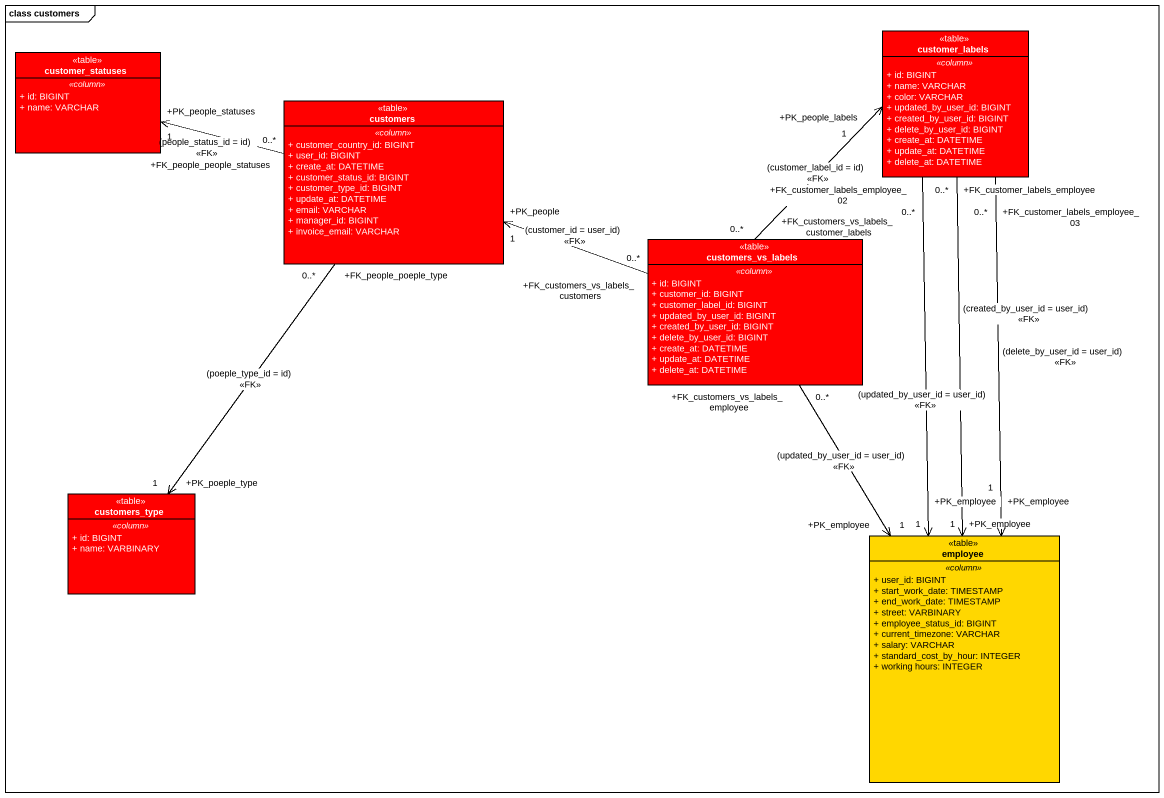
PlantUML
@startuml
mainframe class customers
hide circle
hide empty members
skinparam classAttributeIconSize 0
class customer_labels <<table>> #FF0000 {
  .. <<column>> ..
  + id: BIGINT
  + name: VARCHAR
  + color: VARCHAR
  + updated_by_user_id: BIGINT
  + created_by_user_id: BIGINT
  + delete_by_user_id: BIGINT
  + create_at: DATETIME
  + update_at: DATETIME
  + delete_at: DATETIME
}
class customer_statuses <<table>> #FF0000 {
  .. <<column>> ..
  + id: BIGINT
  + name: VARCHAR
}
class customers <<table>> #FF0000 {
  .. <<column>> ..
  + customer_country_id: BIGINT
  + user_id: BIGINT
  + create_at: DATETIME
  + customer_status_id: BIGINT
  + customer_type_id: BIGINT
  + update_at: DATETIME
  + email: VARCHAR
  + manager_id: BIGINT
  + invoice_email: VARCHAR
}
class customers_vs_labels <<table>> #FF0000 {
  .. <<column>> ..
  + id: BIGINT
  + customer_id: BIGINT
  + customer_label_id: BIGINT
  + updated_by_user_id: BIGINT
  + created_by_user_id: BIGINT
  + delete_by_user_id: BIGINT
  + create_at: DATETIME
  + update_at: DATETIME
  + delete_at: DATETIME
}
class customers_type <<table>> #FF0000 {
  .. <<column>> ..
  + id: BIGINT
  + name: VARBINARY
}
class employee <<table>> #FFD700 {
  .. <<column>> ..
  + user_id: BIGINT
  + start_work_date: TIMESTAMP
  + end_work_date: TIMESTAMP
  + street: VARBINARY
  + employee_status_id: BIGINT
  + current_timezone: VARCHAR
  + salary: VARCHAR
  + standard_cost_by_hour: INTEGER
  + working hours: INTEGER
}
customer_labels "+FK_customer_labels_employee\n0..*" --> "+PK_employee\n1" employee : (created_by_user_id = user_id)\n<<FK>>
customer_labels "+FK_customer_labels_employee_02\n0..*" --> "+PK_employee\n1" employee : (updated_by_user_id = user_id)\n<<FK>>
customer_labels "+FK_customer_labels_employee_03\n0..*" --> "+PK_employee\n1" employee : (delete_by_user_id = user_id)\n<<FK>>
customers "+FK_people_people_statuses\n0..*" -left-> "+PK_people_statuses\n1" customer_statuses : (people_status_id = id)\n<<FK>>
customers "+FK_people_poeple_type\n0..*" --> "+PK_poeple_type\n1" customers_type : (poeple_type_id = id)\n<<FK>>
customers_vs_labels "+FK_customers_vs_labels_customer_labels\n0..*" -up-> "+PK_people_labels\n1" customer_labels : (customer_label_id = id)\n<<FK>>
customers_vs_labels "+FK_customers_vs_labels_customers\n0..*" -left-> "+PK_people\n1" customers : (customer_id = user_id)\n<<FK>>
customers_vs_labels "+FK_customers_vs_labels_employee\n0..*" --> "+PK_employee\n1" employee : (updated_by_user_id = user_id)\n<<FK>>
@enduml
